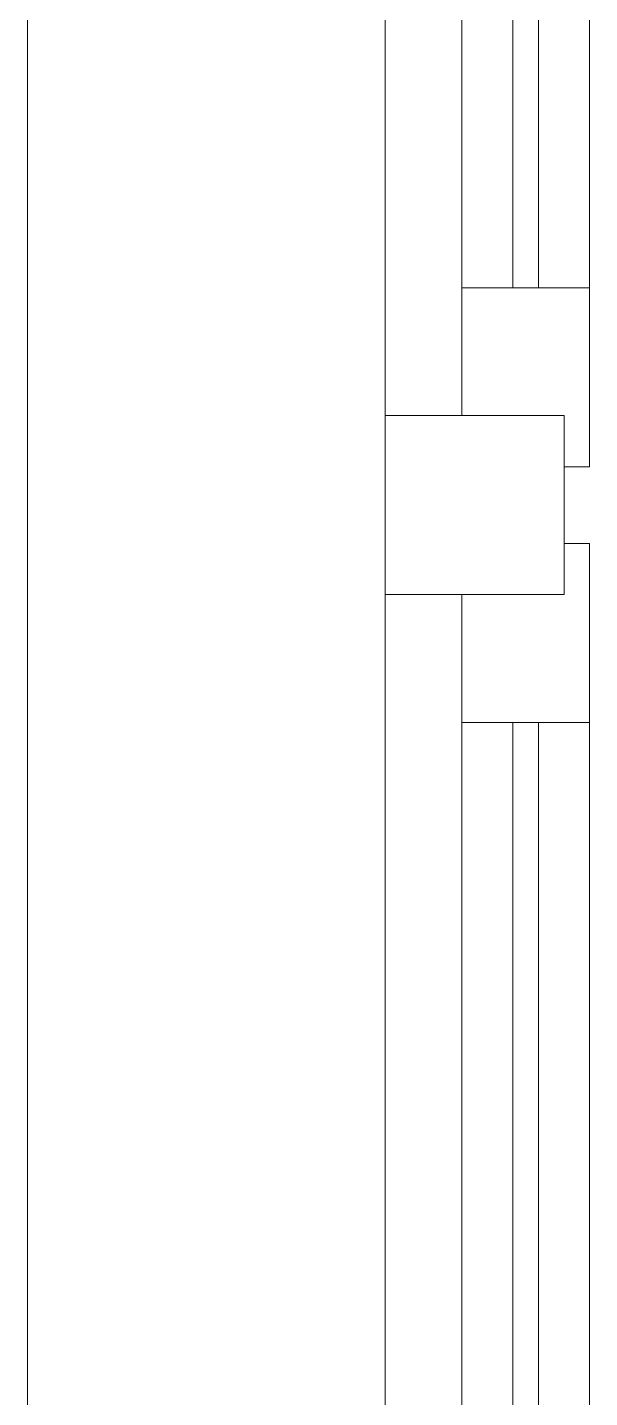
# Model space of a CAD drawing. Header units: millimetres. Extents: x -164500 to 426394, y -23753 to 102118.
# Drawn here: x 148504 to 148724, y 80645 to 81181 of the extents above; entities that cross this region are included whole.
import ezdxf

# ---------------------------------------------------------------- set-up
doc = ezdxf.new("R2010")
doc.units = ezdxf.units.MM
for name, color, linetype, lineweight in [('A-GLAZ', 7, 'Continuous', 9), ('A-GLAZ-1', 7, 'Continuous', 5), ('A-WALL', 7, 'Continuous', 5)]:
    doc.layers.add(name, color=color, linetype=linetype, lineweight=lineweight)

# ---------------------------------------------------------------- blocks, each defined once
blk = doc.blocks.new('120_Окно_СКБ_2Ст - 120_Окно_СКБ_2Ст 2100х2400 _мал створка справа_-22446225-Объем проектирования 2 этажа')
at = {"layer": 'A-GLAZ'}
for p, q in [((150, -127), (150, -57)), ((150, -57), (220, -57)), ((220, -57), (220, -127)), ((150, -87), (-980, -87)), ((100, -137), (100, -87)), ((150, -127), (150, -87)), ((980, -87), (220, -87)), ((220, -87), (220, -127)), ((270, -137), (270, -87)), ((220, -127), (150, -127)), ((170, -127), (150, -127)), ((170, -137), (170, -127)), ((220, -127), (200, -127)), ((200, -127), (200, -137)), ((-1000, -137), (170, -137)), ((170, -137), (-1000, -137)), ((200, -137), (1000, -137)), ((1000, -137), (200, -137))]:
    blk.add_line(p, q, dxfattribs=at)
at = {"layer": 'A-GLAZ-1'}
for p, q in [((1050, -57), (-1050, -57)), ((-930, -107), (100, -107)), ((270, -107), (930, -107)), ((100, -117), (-930, -117)), ((930, -117), (270, -117)), ((170, -127), (200, -127))]:
    blk.add_line(p, q, dxfattribs=at)
blk = doc.blocks.new('2floor')
at = {"layer": 'A-WALL'}
blk.add_line((148504.12, 5220), (148504.12, 7320), dxfattribs=at)
at = {"layer": 'A-GLAZ', "color": 3, "rotation": 89.99999999999993}
blk.add_blockref('120_Окно_СКБ_2Ст - 120_Окно_СКБ_2Ст 2100х2400 _мал створка справа_-22446225-Объем проектирования 2 этажа', (148587.12, 6270), dxfattribs=at)

msp = doc.modelspace()

# ---------------------------------------------------------------- block references
msp.add_blockref('2floor', (0, 74539.358))

doc.saveas('drawing.dxf')
